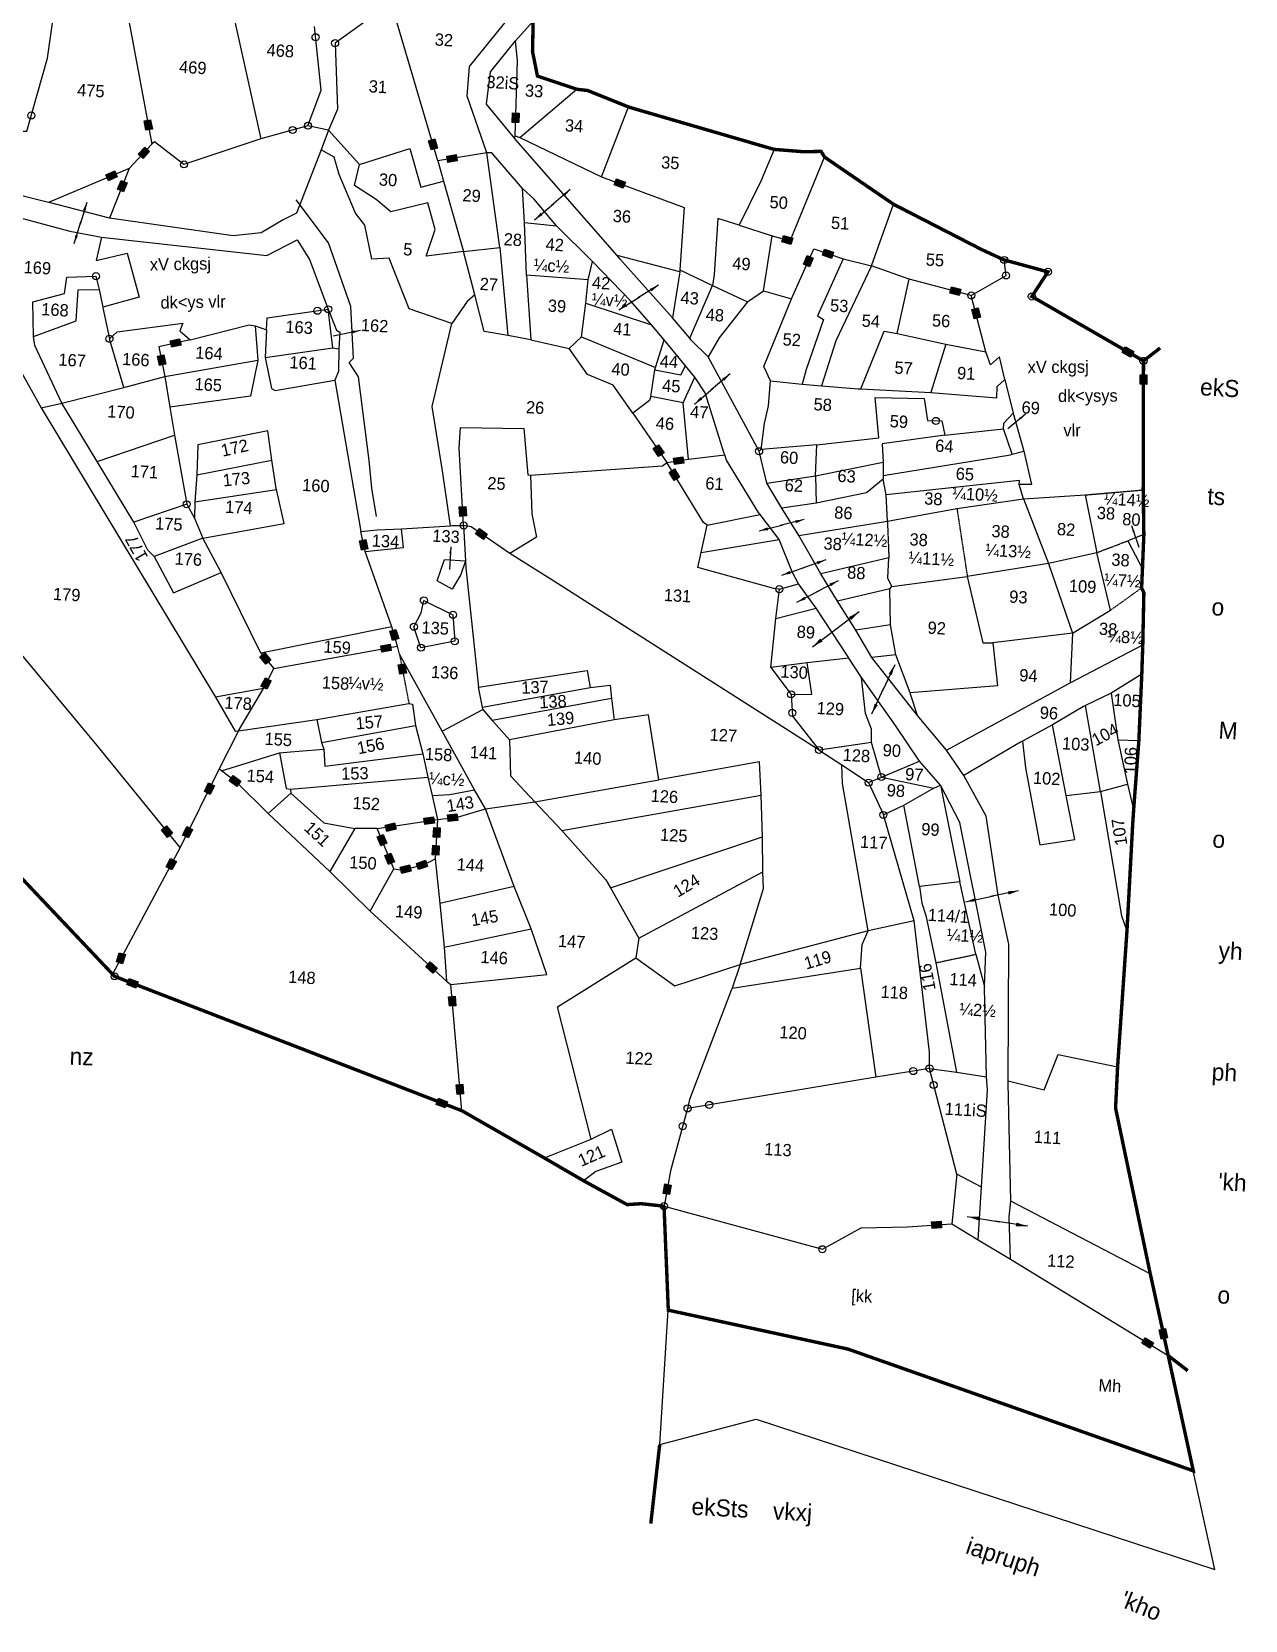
# Model space of a CAD drawing. Header units: metres. Extents: x 284570 to 287176, y 2012665 to 2015723.
# Drawn here: x 286122 to 287031, y 2012667 to 2013858 of the extents above; entities that cross this region are included whole.
import ezdxf
from ezdxf.enums import TextEntityAlignment as Align

# ---------------------------------------------------------------- set-up
doc = ezdxf.new("R2010")
doc.units = ezdxf.units.M
doc.header["$MEASUREMENT"] = 0
for name, pattern in [('DASHDOT', [1, 0.5, -0.25, 0, -0.25]), ('DASHED', [0.75, 0.5, -0.25]), ('DIVIDE', [1.25, 0.5, -0.25, 0, -0.25, 0, -0.25])]:
    doc.linetypes.add(name, pattern=pattern)
for name, color, linetype in [('OFF', 1, 'Continuous'), ('POLY_PARCEL', 6, 'Continuous'), ('POLY_ROAD', 30, 'Continuous'), ('POLY_SUBPARCEL', 6, 'DASHED'), ('POLY_WATER', 4, 'Continuous'), ('SYM_ARROW', 1, 'Continuous'), ('SYM_STONE', 1, 'Continuous'), ('TEXT_MAPIN', 7, 'Continuous'), ('TEXT_MAPOUT', 7, 'Continuous'), ('TEXT_PARCEL', 7, 'Continuous'), ('V_BOUND_LINE', 7, 'Continuous'), ('V_BOUND_STREAM_LINE', 7, 'DASHDOT'), ('V_DIVIDE_LINE', 7, 'DIVIDE')]:
    doc.layers.add(name, color=color, linetype=linetype)
doc.styles.get("Standard").update_dxf_attribs({"font": 'arial.ttf'})
doc.styles.add('TEXT_MAP', font='')
doc.styles.get('TEXT_MAP').set_extended_font_data('Kruti Dev 050')
doc.dimstyles.get("Standard").update_dxf_attribs({"dimtxt": 0.18, "dimasz": 0.18, "dimexe": 0.18, "dimexo": 0.0625, "dimgap": 0.09, "dimtad": 0, "dimtih": 1, "dimtoh": 1, "dimdec": 4, "dimzin": 0, "dimdsep": 46, "dimtxsty": 'Standard', "dimcen": 0.09, "dimadec": 0, "dimazin": 0, "dimtfac": 1, "dimtdec": 4, "dimtofl": 0, "dimtmove": 0, "dimatfit": 3, "dimfxl": 0, "dimtolj": 1, "dimtzin": 0, "dimarcsym": 0})

# ---------------------------------------------------------------- blocks, each defined once
blk = doc.blocks.new('STONE')
blk.add_circle((0, 0), 0.851)
blk = doc.blocks.new('STONESQUAREFILLED')
blk.add_hatch(color=256).paths.add_polyline_path([(0.7, -0.48), (0.7, 0.48), (-0.7, 0.48), (-0.7, -0.48)])
blk.add_lwpolyline([(-0.7, 0.48), (0.7, 0.48), (0.7, -0.48), (-0.7, -0.48)], close=True)
blk = doc.blocks.new('TEXTDOUBLEARROW')
for points in [[(-6.63, 0.01), (0.2, 0.01)], [(6.25, 0.01), (-0.58, 0.01)]]:
    blk.add_leader(points, dimstyle='Standard', override={"dimtxt": 2.5, "dimasz": 2.5, "dimexe": 1.25, "dimexo": 0.625, "dimgap": 0.625, "dimtad": 1, "dimtih": 0, "dimtoh": 0, "dimzin": 8, "dimcen": 2.5, "dimtofl": 1})
blk = doc.blocks.new('TEXTARROW')
blk.add_leader([(0.04, -0.01), (8.68, -0.01)], dimstyle='Standard', override={"dimtxt": 2.5, "dimasz": 2.5, "dimexe": 1.25, "dimexo": 0.625, "dimgap": 0.625, "dimtad": 1, "dimtih": 0, "dimtoh": 0, "dimzin": 8, "dimcen": 2.5, "dimtofl": 1})
blk = doc.blocks.new('6521')
at = {"layer": 'OFF'}
for points in [[(286371.6, 2013797.9), (286355.9, 2013800.3)], [(286351, 2013733.2), (286341.1, 2013727.6)], [(286201.2, 2013676.9), (286204.3, 2013666.8)], [(286679.6, 2012812.6), (286680.4, 2012915.2)], [(287106.9, 2012741.3), (287086.3, 2012815.5)]]:
    blk.add_lwpolyline(points, dxfattribs=at)
at = {"layer": 'POLY_PARCEL'}
for points in [[(286288.2, 2013903.7), (286320.6, 2013788.2)], [(286099.2, 2013744.5), (286107.9, 2013782.2), (286142.5, 2013784.1), (286155.1, 2013840.6), (286159.2, 2013889.1)], [(286456.1, 2013779.1), (286413.8, 2013897.2)], [(286215.3, 2013872.4), (286238, 2013779.7)], [(286513.7, 2013801.4), (286512.4, 2013858.9), (286510.1, 2013873.6)], [(286517.5, 2013800.3), (286558.7, 2013839.5)], [(286581.3, 2013774.1), (286598.6, 2013828.3)], [(286355.9, 2013800.3), (286320.6, 2013788.2)], [(286371.6, 2013797.9), (286366.9, 2013782.6)], [(286396.6, 2013773), (286371.6, 2013797.9)], [(286513.7, 2013801.4), (286517.5, 2013800.3)], [(286513.7, 2013799.3), (286513.7, 2013801.4)], [(286517.5, 2013800.3), (286581.3, 2013774.1)], [(286711.2, 2013802.2), (286702.5, 2013777.5), (286688, 2013743.2)], [(286713.5, 2013736.4), (286727.4, 2013733.3), (286749.9, 2013798.5)], [(286238, 2013779.7), (286221.9, 2013760.2)], [(286320.6, 2013788.2), (286263.3, 2013765.6), (286239.9, 2013781.6), (286238, 2013779.7)], [(286366.9, 2013782.6), (286351, 2013733.2)], [(286473.6, 2013656.1), (286440.7, 2013665.5), (286423.3, 2013703.1), (286410.2, 2013701.6), (286403.4, 2013727), (286395.8, 2013735.8), (286381.7, 2013764.5), (286377.2, 2013777.6), (286366.9, 2013782.6)], [(286396.6, 2013773), (286434.4, 2013787.4), (286444.3, 2013758.5), (286461.2, 2013763.9)], [(286492.9, 2013787.2), (286456.1, 2013779.1)], [(286456.1, 2013779.1), (286461.2, 2013763.9)], [(286507, 2013715.8), (286492.9, 2013787.2)], [(286479.4, 2013711.3), (286451.3, 2013706.2), (286456.9, 2013726.8), (286450.2, 2013746.9), (286422.6, 2013738.3), (286410.9, 2013747.1), (286393.7, 2013756.8), (286396.6, 2013773)], [(286581.3, 2013774.1), (286645.3, 2013754.3), (286644.8, 2013706.5)], [(286221.9, 2013760.2), (286162, 2013730.9)], [(286221.9, 2013760.2), (286209, 2013721.5)], [(286461.2, 2013763.9), (286479.4, 2013711.3)], [(286524.5, 2013735.9), (286521.6, 2013761.8)], [(286790.2, 2013717.9), (286804.3, 2013765.6)], [(286688, 2013743.2), (286671.3, 2013747.3), (286671, 2013704.5), (286670.3, 2013696.1)], [(286688, 2013743.2), (286713.5, 2013736.4)], [(286524.5, 2013735.9), (286549.2, 2013734.7)], [(286528.5, 2013696), (286524.5, 2013735.9)], [(286709.1, 2013694.3), (286713.5, 2013736.4)], [(286730.8, 2013689.3), (286731.5, 2013691.1), (286745.6, 2013728.3), (286768.3, 2013722)], [(286768.3, 2013722), (286751.3, 2013677.6), (286756, 2013675.1), (286745, 2013636.3), (286742.6, 2013624.8)], [(286768.3, 2013722), (286790.2, 2013717.9)], [(286867.3, 2013699.6), (286892.9, 2013716.3), (286890.8, 2013728)], [(286203.8, 2013706.7), (286200.6, 2013688.7), (286223.8, 2013695.7), (286235, 2013662.7), (286207.6, 2013653.7)], [(286479.4, 2013711.3), (286507, 2013715.8)], [(286489.9, 2013678.9), (286479.4, 2013711.3)], [(286507, 2013715.8), (286516.7, 2013649.4)], [(286575.4, 2013695.2), (286578, 2013709.2)], [(286644.7, 2013705.1), (286596.4, 2013714.8)], [(286644.8, 2013706.5), (286644.7, 2013705.1)], [(286644.8, 2013706.5), (286670.3, 2013696.1)], [(286790.2, 2013717.9), (286766.2, 2013659.3), (286757.4, 2013624.5)], [(286819.5, 2013709.4), (286790.2, 2013717.9)], [(286812.5, 2013667.5), (286819.5, 2013709.4)], [(286867.3, 2013699.6), (286819.5, 2013709.4)], [(286575.4, 2013695.2), (286528.5, 2013696)], [(286528.5, 2013696), (286534.4, 2013647)], [(286574.6, 2013677.2), (286575.4, 2013695.2)], [(286644.7, 2013705.1), (286641.1, 2013669.9)], [(286655.1, 2013655), (286670.3, 2013696.1)], [(286670.3, 2013696.1), (286697.6, 2013685.1)], [(286697.6, 2013685.1), (286709.1, 2013694.3)], [(286709.1, 2013694.3), (286730.8, 2013689.3)], [(286880.9, 2013657.4), (286867.3, 2013699.6)], [(286697.6, 2013685.1), (286677.5, 2013656.6), (286670, 2013641.7)], [(286718.3, 2013626), (286712.6, 2013636.7), (286730.8, 2013689.3)], [(286156.4, 2013628.4), (286154.4, 2013654.6), (286178.1, 2013662.3), (286179.1, 2013674.9), (286201.2, 2013676.9)], [(286489.9, 2013678.9), (286484.3, 2013673.5), (286473.6, 2013656.1)], [(286516.7, 2013649.4), (286498.7, 2013651.3), (286489.9, 2013678.9)], [(286572.7, 2013651.5), (286574.6, 2013677.2)], [(286574.6, 2013677.2), (286625.5, 2013663.5)], [(286156.4, 2013628.4), (286188.1, 2013642.1), (286188.3, 2013665.8), (286204.3, 2013666.8)], [(286204.3, 2013666.8), (286207.6, 2013653.7)], [(286333, 2013643.3), (286333, 2013652.4), (286379.1, 2013661.6)], [(286384.3, 2013632.5), (286379.1, 2013661.6)], [(286787.3, 2013623.9), (286802.5, 2013668.8), (286812.5, 2013667.5)], [(286812.5, 2013667.5), (286850, 2013661.5)], [(286850, 2013661.5), (286840.6, 2013624.1)], [(286850, 2013661.5), (286880.9, 2013657.4)], [(286207.6, 2013653.7), (286207.8, 2013653)], [(286207.8, 2013653), (286214.1, 2013629.8)], [(286275.5, 2013632.6), (286319.6, 2013646.3), (286324.4, 2013645.8)], [(286324.4, 2013645.8), (286327.7, 2013619.9)], [(286324.4, 2013645.8), (286333, 2013643.3)], [(286472.9, 2013543.6), (286462.3, 2013592.2), (286473.6, 2013656.1)], [(286534.4, 2013647), (286516.7, 2013649.4)], [(286534.4, 2013647), (286563.9, 2013642.1)], [(286563.9, 2013642.1), (286572.7, 2013651.5)], [(286572.7, 2013651.5), (286630.4, 2013631.3)], [(286630.4, 2013631.3), (286635.9, 2013652.7)], [(286896.4, 2013637.1), (286891.3, 2013654), (286885, 2013647.7), (286880.9, 2013657.4)], [(286214.1, 2013629.8), (286219.6, 2013635.4), (286269.2, 2013644.9), (286267.2, 2013638.9), (286275.5, 2013632.6)], [(286333, 2013643.3), (286333.2, 2013622.2)], [(286615.1, 2013595.7), (286599, 2013616.1), (286578.9, 2013623.1), (286563.9, 2013642.1)], [(286629.9, 2013629.4), (286650, 2013626.8), (286653.1, 2013633.9)], [(286840.6, 2013624.1), (286891.1, 2013622.9), (286890.8, 2013631.5), (286896.4, 2013637.1)], [(286896.4, 2013637.1), (286904.1, 2013611.8)], [(286180.6, 2013578.9), (286157.7, 2013621.6), (286156.4, 2013628.4)], [(286227.2, 2013593.5), (286214.1, 2013629.8)], [(286275.5, 2013632.6), (286252.1, 2013625.8), (286257.9, 2013603.6)], [(286333.2, 2013622.2), (286384.3, 2013632.5)], [(286333.2, 2013622.2), (286339.3, 2013599), (286342.3, 2013597.5), (286387.2, 2013607.9)], [(286384.3, 2013632.5), (286388.8, 2013631.9)], [(286628, 2013609.1), (286629.9, 2013629.4)], [(286629.9, 2013629.4), (286630.4, 2013631.3)], [(286652.9, 2013605.6), (286660.7, 2013625.7)], [(286714.2, 2013573.6), (286715.5, 2013593.4), (286717.9, 2013606.9), (286718.3, 2013626)], [(286718.3, 2013626), (286742.6, 2013624.8)], [(286742.6, 2013624.8), (286757.4, 2013624.5)], [(286757.4, 2013624.5), (286785.4, 2013623.8), (286787.3, 2013623.9)], [(286787.3, 2013623.9), (286840.6, 2013624.1)], [(286257.9, 2013603.6), (286327.7, 2013619.9)], [(286327.7, 2013619.9), (286323.7, 2013592.2), (286263, 2013580.4)], [(286756.2, 2013579.5), (286803.1, 2013587.4), (286798.7, 2013618), (286835.8, 2013619.2), (286839.3, 2013602.6), (286850.3, 2013602.9), (286853.1, 2013592.2)], [(286897.5, 2013599.5), (286897.5, 2013603.8), (286904.1, 2013611.8)], [(286904.1, 2013611.8), (286913.8, 2013583.5)], [(286289.5, 2013246.1), (286222.2, 2013320.1), (286046.3, 2013508.7), (286002.6, 2013556.8), (285970.9, 2013594.2), (285969.2, 2013609.4)], [(286144.5, 2013607.1), (286165.2, 2013574.3)], [(286227.2, 2013593.5), (286257.9, 2013603.6)], [(286257.9, 2013603.6), (286263, 2013580.4)], [(286628, 2013609.1), (286627.2, 2013605.9), (286615.1, 2013595.7)], [(286652.9, 2013605.6), (286628, 2013609.1)], [(286659.3, 2013563.1), (286652.9, 2013605.6)], [(286853.1, 2013592.2), (286897.5, 2013599.5)], [(286905.3, 2013580.6), (286897.5, 2013599.5)], [(286180.6, 2013578.9), (286227.2, 2013593.5)], [(286615.1, 2013595.7), (286643, 2013559.6)], [(286853.1, 2013592.2), (286805.9, 2013583), (286807.5, 2013569)], [(286165.2, 2013574.3), (286180.6, 2013578.9)], [(286165.2, 2013574.3), (286310.1, 2013361.9)], [(286210.1, 2013536.1), (286180.6, 2013578.9)], [(286263, 2013580.4), (286267.7, 2013559.3)], [(286491.3, 2013503), (286484.5, 2013561.7), (286484.7, 2013577.5), (286532.8, 2013579.3), (286537.9, 2013544.3), (286539.9, 2013544.1)], [(286714.2, 2013573.6), (286712.7, 2013572.1)], [(286756.2, 2013579.5), (286714.2, 2013573.6)], [(286756.5, 2013555.8), (286756.2, 2013579.5)], [(286808, 2013558.9), (286904, 2013580.1), (286905.3, 2013580.6)], [(286905.3, 2013580.6), (286913.8, 2013583.5)], [(286913.8, 2013583.5), (286921.2, 2013558.5), (286911.8, 2013557.9)], [(286342.6, 2013544.6), (286338.5, 2013566.7), (286285.9, 2013553.1), (286286.4, 2013530.2)], [(286643, 2013559.6), (286659.3, 2013563.1)], [(286659.3, 2013563.1), (286686.8, 2013567.8)], [(286756.5, 2013555.8), (286807.5, 2013569)], [(286807.5, 2013569), (286808, 2013558.9)], [(286210.1, 2013536.1), (286267.7, 2013559.3)], [(286267.7, 2013559.3), (286279.9, 2013507.3)], [(286539.9, 2013544.1), (286640, 2013556.9), (286643, 2013559.6)], [(286676.5, 2013513.6), (286673.5, 2013515.6), (286643, 2013559.6)], [(286720, 2013548.1), (286756.5, 2013555.8)], [(286756.5, 2013555.8), (286758.2, 2013535.1)], [(286808.1, 2013556.2), (286796, 2013545), (286758.2, 2013535.1)], [(286808, 2013558.9), (286808.1, 2013556.2)], [(286811.2, 2013544.4), (286808.1, 2013556.2)], [(286911.8, 2013557.9), (286911.8, 2013560.9), (286811.2, 2013544.4)], [(286915.8, 2013547.3), (286911.8, 2013557.9)], [(286915.8, 2013547.3), (286962.3, 2013552.8)], [(286962.3, 2013552.8), (286973.7, 2013509.4)], [(286286.4, 2013530.2), (286342.6, 2013544.6)], [(286347.5, 2013522.5), (286347.3, 2013523.2), (286342.6, 2013544.6)], [(286481.2, 2013502.3), (286472.9, 2013543.6)], [(286539.9, 2013544.1), (286542.6, 2013514.9), (286547.2, 2013497.3), (286527.5, 2013483.6)], [(286813.2, 2013524.4), (286811.2, 2013544.4)], [(286865.5, 2013536.9), (286915.8, 2013547.3)], [(286915.8, 2013547.3), (286937.5, 2013499.1)], [(286240.4, 2013491.5), (286210.9, 2013534.9), (286210.1, 2013536.1)], [(286286.4, 2013530.2), (286285.9, 2013509.4)], [(286758.2, 2013535.1), (286732.5, 2013529.8)], [(286813.2, 2013524.4), (286865.5, 2013536.9)], [(287008.7, 2013525.1), (286996.7, 2013519.7)], [(286285.9, 2013509.4), (286347.5, 2013522.5)], [(286293.5, 2013482.3), (286354.9, 2013496.8), (286347.5, 2013522.5)], [(286673.1, 2013492.7), (286676.5, 2013513.6)], [(286676.5, 2013513.6), (286716.2, 2013524.1)], [(286746.4, 2013509.6), (286813.2, 2013524.4)], [(286996.7, 2013519.7), (287009.1, 2013499.1)], [(286279.9, 2013507.3), (286240.4, 2013491.5)], [(286279.9, 2013507.3), (286286.4, 2013497)], [(286285.9, 2013509.4), (286286.4, 2013497)], [(286444.2, 2013497.9), (286481.2, 2013502.3)], [(286481.2, 2013502.3), (286482.7, 2013502.5), (286491.3, 2013503)], [(286527.5, 2013483.6), (286497.1, 2013502.3), (286491.3, 2013503)], [(286491.3, 2013503), (286494.1, 2013476.3)], [(286673.1, 2013492.7), (286731.8, 2013505.9)], [(286973.7, 2013509.4), (286937.5, 2013499.1)], [(286986.5, 2013466.2), (286973.7, 2013509.4)], [(286257.5, 2013466.2), (286252.2, 2013470.8), (286241.1, 2013490.4), (286240.4, 2013491.5)], [(286286.4, 2013497), (286293.5, 2013482.3)], [(286417.5, 2013479.1), (286413.5, 2013494.1)], [(286417.5, 2013479.1), (286446.5, 2013483.6), (286444.2, 2013497.9)], [(286425.7, 2013496), (286444.2, 2013497.9)], [(286734, 2013468.1), (286729.7, 2013468.4), (286671, 2013481.2), (286673.1, 2013492.7)], [(286815.9, 2013496.6), (286764.9, 2013481.6)], [(286819.3, 2013475), (286815.9, 2013481.1), (286815.9, 2013496.6)], [(286937.5, 2013499.1), (286876.3, 2013485.8)], [(286937.5, 2013499.1), (286958.8, 2013447.1)], [(286293.5, 2013482.3), (286257.5, 2013466.2)], [(286308.9, 2013456.9), (286293.5, 2013482.3)], [(286441, 2013422.8), (286417.5, 2013479.1)], [(286771, 2013347.5), (286559.4, 2013466.2), (286527.5, 2013483.6)], [(286819.3, 2013475), (286876.3, 2013485.8)], [(286876.3, 2013485.8), (286890.9, 2013435.9), (286898.6, 2013436.5)], [(286257.5, 2013466.2), (286273.6, 2013439.5), (286308.9, 2013456.9)], [(286494.1, 2013476.3), (286491.3, 2013465.7), (286485.2, 2013454.2), (286473.6, 2013459.9), (286478.2, 2013476.3)], [(286478.2, 2013476.3), (286494.1, 2013476.3)], [(286494.1, 2013476.3), (286494.9, 2013470.8), (286509.4, 2013380.8)], [(286732.6, 2013445.6), (286734, 2013468.1)], [(286734, 2013468.1), (286748.3, 2013473)], [(286817.9, 2013473), (286778.8, 2013461.4)], [(286817.9, 2013473), (286819.3, 2013475)], [(286820, 2013445.7), (286817.9, 2013473)], [(286958.8, 2013447.1), (286986.5, 2013466.2)], [(286342.6, 2013397.4), (286308.9, 2013456.9)], [(286732.6, 2013445.6), (286762.8, 2013455.2)], [(286457.8, 2013423.9), (286462.8, 2013434.7), (286464.3, 2013444.3), (286487, 2013434.7), (286489.5, 2013414.6), (286464.1, 2013408.3), (286457.8, 2013423.9)], [(286730.8, 2013408.2), (286732.6, 2013445.6)], [(286820, 2013445.7), (286793.9, 2013440.2)], [(286825.4, 2013423.1), (286820, 2013445.7)], [(286958.8, 2013447.1), (286898.6, 2013436.5)], [(286958.8, 2013447.1), (286959.1, 2013409.2)], [(286959.1, 2013409.2), (287012.6, 2013441.4)], [(286898.6, 2013436.5), (286904, 2013403.8), (286837.8, 2013394.8)], [(286441, 2013422.8), (286342.6, 2013397.4)], [(286446.3, 2013408.5), (286441, 2013422.8)], [(286789.8, 2013418.7), (286758.2, 2013413.3)], [(286825.4, 2013423.1), (286807.2, 2013420)], [(286837.8, 2013394.8), (286825.4, 2013423.1)], [(287013.1, 2013418.9), (286990.6, 2013403.3)], [(286353.2, 2013386.1), (286446.3, 2013408.5)], [(286448, 2013402.4), (286446.3, 2013408.5)], [(286758.2, 2013413.3), (286730.8, 2013408.2)], [(286730.8, 2013408.2), (286747.4, 2013388.6)], [(286747.4, 2013388.6), (286763.2, 2013389.6), (286758.2, 2013413.3)], [(286804.8, 2013377.3), (286800.3, 2013404.4)], [(286867.8, 2013352.9), (286959.1, 2013409.2)], [(286342.6, 2013397.4), (286353.2, 2013386.1)], [(286483.7, 2013345.7), (286448, 2013402.4)], [(286509.4, 2013380.8), (286591.5, 2013398.1), (286594.3, 2013385.3)], [(286844.4, 2013378), (286838.5, 2013393), (286837.8, 2013394.8)], [(286971.7, 2013392.7), (286970.2, 2013391.9), (286947.4, 2013376.6)], [(286990.6, 2013403.3), (286971.7, 2013392.7)], [(286986.8, 2013328.1), (286971.7, 2013392.7)], [(286990.6, 2013403.3), (286997.7, 2013368.1)], [(286346.2, 2013370.6), (286353.2, 2013386.1)], [(286513.3, 2013365.8), (286509.4, 2013380.8)], [(286513.3, 2013365.8), (286594.3, 2013385.3)], [(286594.3, 2013385.3), (286609.4, 2013387.8), (286611.1, 2013377.8)], [(286747.4, 2013388.6), (286749.4, 2013372), (286771, 2013347.5)], [(286346.2, 2013370.6), (286310.1, 2013361.9)], [(286329, 2013337.3), (286346.2, 2013370.6)], [(286611.1, 2013377.8), (286521.4, 2013356)], [(286611.1, 2013377.8), (286614, 2013361.6)], [(286810.6, 2013355.5), (286810.1, 2013365.7), (286804.8, 2013377.3)], [(286947.4, 2013376.6), (286925.2, 2013363)], [(286960.8, 2013323.6), (286947.4, 2013376.6)], [(286997.7, 2013368.1), (287013.7, 2013368.3)], [(286997.7, 2013368.1), (286998, 2013367), (287006.9, 2013334.6)], [(286310.1, 2013361.9), (286326.5, 2013336.8), (286329, 2013337.3)], [(286387.9, 2013349.2), (286457.3, 2013365.4)], [(286457.3, 2013365.4), (286460.1, 2013364.9), (286463.3, 2013348.8)], [(286483.7, 2013345.7), (286513.7, 2013363.9)], [(286513.7, 2013363.9), (286513.3, 2013365.8)], [(286513.7, 2013363.9), (286521.4, 2013356)], [(286521.4, 2013356), (286522.5, 2013354.9), (286535.2, 2013342)], [(286614, 2013361.6), (286535.2, 2013342)], [(286650.6, 2013317.9), (286640, 2013366.9), (286614, 2013361.6)], [(286810.6, 2013355.5), (286771, 2013347.5)], [(286819.6, 2013329.6), (286810.6, 2013355.5)], [(286925.2, 2013363), (286923.8, 2013362.1), (286882.1, 2013334.4)], [(286925.2, 2013363), (286928.7, 2013342.9), (286942.9, 2013284.9), (286969.2, 2013290.4), (286961.2, 2013321.9), (286960.8, 2013323.6)], [(286329, 2013337.3), (286387.9, 2013349.2)], [(286387.9, 2013349.2), (286392.5, 2013331.9)], [(286392.5, 2013331.9), (286463.3, 2013348.8)], [(286463.3, 2013348.8), (286470.1, 2013327.7)], [(286510.9, 2013302.4), (286483.7, 2013345.7)], [(286771, 2013347.5), (286788.9, 2013337.2)], [(286329, 2013337.3), (286315.9, 2013307.5)], [(286392.5, 2013331.9), (286394.7, 2013327.1)], [(286535.2, 2013342), (286537.7, 2013314.6), (286557.1, 2013296)], [(286729, 2013310.6), (286726.2, 2013336), (286650.6, 2013317.9)], [(286816.1, 2013212.1), (286790.2, 2013323.1), (286788.9, 2013337.2)], [(286788.9, 2013337.2), (286810.1, 2013324.8)], [(286819.6, 2013329.6), (286847.9, 2013343.2)], [(286986.8, 2013328.1), (287006.9, 2013334.6)], [(287006.9, 2013334.6), (287012.7, 2013315.6)], [(286317.8, 2013306.2), (286361, 2013322.3)], [(286361, 2013322.3), (286369.3, 2013323.6), (286394.7, 2013327.1)], [(286361, 2013322.3), (286367.6, 2013295.6), (286370.9, 2013295.1)], [(286394.7, 2013327.1), (286396, 2013314.2), (286470.1, 2013327.7)], [(286470.1, 2013327.7), (286474.8, 2013310.1)], [(286810.1, 2013324.8), (286819.6, 2013329.6)], [(286810.1, 2013324.8), (286822.7, 2013300.9)], [(286819.6, 2013329.6), (286860, 2013323.4)], [(286837.8, 2013309.2), (286858.4, 2013322.5), (286860, 2013323.4)], [(286860, 2013323.4), (286864.8, 2013325.9)], [(286864.8, 2013325.9), (286883.8, 2013253.3)], [(286960.8, 2013323.6), (286986.8, 2013328.1)], [(286986.8, 2013328.1), (287007.9, 2013234.4), (287012.8, 2013223.3)], [(286315.9, 2013307.5), (286289.5, 2013246.1)], [(286317.8, 2013306.2), (286315.9, 2013307.5)], [(286370.9, 2013295.1), (286474.8, 2013310.1)], [(286474.8, 2013310.1), (286478.9, 2013296.5)], [(286557.1, 2013296), (286650.6, 2013317.9)], [(286579, 2013275.3), (286729, 2013310.6)], [(286731.7, 2013279.2), (286729, 2013310.6)], [(286822.7, 2013300.9), (286837.8, 2013309.2)], [(286853.1, 2013248), (286837.8, 2013309.2)], [(286355, 2013275.7), (286330, 2013297.9), (286317.8, 2013306.2)], [(286370.9, 2013295.1), (286371.4, 2013292.1)], [(286478.9, 2013296.5), (286492.3, 2013297.8), (286510.9, 2013302.4)], [(286478.9, 2013296.5), (286484, 2013278.5)], [(286520, 2013288.6), (286510.9, 2013302.4)], [(286520, 2013288.6), (286557.1, 2013296)], [(286557.1, 2013296), (286579, 2013275.3)], [(286850.6, 2013221.7), (286822.7, 2013300.9)], [(286355, 2013275.7), (286371.4, 2013292.1)], [(286371.4, 2013292.1), (286397.8, 2013271), (286421.5, 2013268.1)], [(286484, 2013278.5), (286499.1, 2013281), (286520, 2013288.6)], [(286545.2, 2013230.8), (286520, 2013288.6)], [(286404.4, 2013234.2), (286355, 2013275.7)], [(286438.6, 2013268.9), (286484, 2013278.5)], [(286484, 2013278.5), (286484, 2013248.3)], [(286579, 2013275.3), (286614.5, 2013239.7), (286618.5, 2013233.7)], [(286618.5, 2013233.7), (286731.7, 2013279.2)], [(286733.5, 2013252.5), (286731.7, 2013279.2)], [(286421.5, 2013268.1), (286404.4, 2013234.2)], [(286438.6, 2013268.9), (286421.5, 2013268.1)], [(286453, 2013239.1), (286438.6, 2013268.9)], [(286453, 2013239.1), (286459.5, 2013238.4), (286476.6, 2013244), (286484, 2013248.3)], [(286484, 2013248.3), (286489.4, 2013214.7)], [(286642, 2013196.7), (286733.5, 2013252.5)], [(286720.3, 2013181), (286734.7, 2013239.9), (286733.5, 2013252.5)], [(286883.8, 2013253.3), (286853.1, 2013248)], [(286853.1, 2013248), (286855.7, 2013235.4), (286859.2, 2013226.3), (286869, 2013190.8)], [(286899, 2013198.9), (286883.8, 2013253.3)], [(286289.5, 2013246.1), (286243.5, 2013147)], [(286436.7, 2013205.9), (286453, 2013239.1)], [(286404.4, 2013234.2), (286436.7, 2013205.9)], [(286545.2, 2013230.8), (286489.4, 2013214.7)], [(286559.8, 2013199.3), (286545.2, 2013230.8)], [(286618.5, 2013233.7), (286642, 2013196.7)], [(286489.4, 2013214.7), (286494.4, 2013181.7)], [(286816.1, 2013212.1), (286720.3, 2013181)], [(286811.8, 2013183.4), (286812, 2013201.5), (286816.1, 2013212.1)], [(286850.6, 2013221.7), (286816.1, 2013212.1)], [(286868.6, 2013110.1), (286868, 2013122.6), (286850.6, 2013221.7)], [(286497.7, 2013155.8), (286436.7, 2013205.9)], [(286494.4, 2013181.7), (286559.8, 2013199.3)], [(286501.1, 2013153.4), (286573.7, 2013165.1), (286559.8, 2013199.3)], [(286899, 2013198.9), (286906.9, 2013174.9)], [(286642, 2013196.7), (286640.7, 2013181.7)], [(286869, 2013190.8), (286889.2, 2013108.4)], [(286494.4, 2013181.7), (286497.7, 2013155.8)], [(286614.5, 2013041.9), (286583.3, 2013141.1), (286640.7, 2013181.7)], [(286640.7, 2013181.7), (286671.4, 2013162.1), (286720.3, 2013181)], [(286715.1, 2013162.7), (286811.8, 2013183.4)], [(286720.3, 2013181), (286715.1, 2013162.7)], [(286811.8, 2013183.4), (286828.2, 2013101.1)], [(286715.1, 2013162.7), (286714.7, 2013161.6), (286687.6, 2013076.4), (286686.4, 2013069.4)], [(286497.7, 2013155.8), (286501.1, 2013153.4)], [(286515, 2013058), (286501.1, 2013153.4)], [(286928.8, 2013104), (286956.7, 2013098.8), (286965.7, 2013126.2), (287011.5, 2013119.4)], [(286868.6, 2013110.1), (286828.2, 2013101.1)], [(286893.8, 2013031), (286868.6, 2013110.1)], [(286868.6, 2013110.1), (286889.2, 2013108.4)], [(286889.2, 2013108.4), (286912.4, 2013106.2)], [(286828.2, 2013101.1), (286686.4, 2013069.4)], [(286686.4, 2013069.4), (286676, 2013021.2), (286672.7, 2012994.1)], [(286579.7, 2013025.6), (286614.5, 2013041.9)], [(286614.5, 2013041.9), (286629.4, 2013050.4), (286638.7, 2013025.8), (286619.5, 2013017.5), (286610.4, 2013010)], [(286893.8, 2013031), (286892.1, 2012993)], [(286913.1, 2013022.2), (286893.8, 2013031)], [(287045.2, 2012963.4), (286936.1, 2013012.6)]]:
    blk.add_lwpolyline(points, dxfattribs=at)
at = {"layer": 'POLY_ROAD'}
for points in [[(286492.9, 2013787.2), (286475.7, 2013829.5), (286476.1, 2013852.3), (286506.3, 2013894.1), (286509.7, 2013911.3)], [(286413.8, 2013897.2), (286373, 2013864.2), (286377.6, 2013814.1), (286371.6, 2013797.9)], [(286510.1, 2013873.6), (286522.6, 2013889.3)], [(286355.9, 2013800.3), (286364.4, 2013827.8), (286356.6, 2013875.9)], [(286513.7, 2013799.3), (286490.6, 2013824.4), (286492.3, 2013849), (286510.1, 2013873.6)], [(286596.4, 2013714.8), (286514.4, 2013798.5), (286513.7, 2013799.3)], [(286521.6, 2013761.8), (286496.9, 2013787.6), (286492.9, 2013787.2)], [(286549.2, 2013734.7), (286530.7, 2013754.4), (286522.1, 2013761.2), (286521.6, 2013761.8)], [(286162, 2013730.9), (286105.2, 2013741.5), (286099.2, 2013744.5)], [(286416.7, 2013548.3), (286405.1, 2013611.5), (286397.3, 2013622.1), (286400.5, 2013625.4), (286396.1, 2013664.7), (286376.4, 2013712.2), (286350.2, 2013743.4)], [(286209, 2013721.5), (286163.6, 2013730.6), (286162, 2013730.9)], [(286578, 2013709.2), (286549.2, 2013734.7)], [(286341.1, 2013727.6), (286324.9, 2013716.8), (286303.8, 2013713.5), (286209, 2013721.5)], [(286142.2, 2013717.9), (286179.3, 2013710), (286203.8, 2013706.7)], [(286203.8, 2013706.7), (286330.2, 2013699.8), (286352.6, 2013713)], [(286352.6, 2013713), (286362.8, 2013698.6), (286379.1, 2013661.6)], [(286625.5, 2013663.5), (286608.7, 2013680.7), (286578, 2013709.2)], [(286641.1, 2013669.9), (286598.6, 2013712.5), (286596.4, 2013714.8)], [(286379.1, 2013661.6), (286386.3, 2013646.2), (286389, 2013644.7), (286388.8, 2013631.9)], [(286635.9, 2013652.7), (286625.5, 2013663.5)], [(286655.1, 2013655), (286641.1, 2013669.9)], [(286653.1, 2013633.9), (286635.9, 2013652.7)], [(286670, 2013641.7), (286656, 2013653.9), (286655.1, 2013655)], [(286660.7, 2013625.7), (286653.1, 2013633.9)], [(286712.7, 2013572.1), (286670, 2013641.7)], [(286388.8, 2013631.9), (286389.7, 2013614.8), (286387.2, 2013607.9)], [(286686.8, 2013567.8), (286686.3, 2013569), (286669.1, 2013614.3), (286660.7, 2013625.7)], [(286387.2, 2013607.9), (286413.5, 2013494.1)], [(286716.2, 2013524.1), (286714.9, 2013525.6), (286688.3, 2013564), (286686.8, 2013567.8)], [(286720, 2013548.1), (286712.7, 2013572.1)], [(286424.8, 2013506.2), (286419.9, 2013527.5), (286416.7, 2013548.3)], [(286732.5, 2013529.8), (286720, 2013548.1)], [(286746.4, 2013509.6), (286732.5, 2013529.8)], [(286731.8, 2013505.9), (286716.2, 2013524.1)], [(286748.3, 2013473), (286743.1, 2013481.7), (286731.8, 2013505.9)], [(286764.9, 2013481.6), (286746.4, 2013509.6)], [(286413.5, 2013494.1), (286425.7, 2013496)], [(286778.8, 2013461.4), (286764.9, 2013481.6)], [(286762.8, 2013455.2), (286760.7, 2013458), (286748.3, 2013473)], [(286789.8, 2013418.7), (286789.1, 2013419.6), (286762.8, 2013455.2)], [(286793.9, 2013440.2), (286778.8, 2013461.4)], [(286807.2, 2013420), (286793.9, 2013440.2)], [(286800.3, 2013404.4), (286789.8, 2013418.7)], [(286844.4, 2013378), (286841.4, 2013381.3), (286807.9, 2013419), (286807.2, 2013420)], [(286847.9, 2013343.2), (286828.2, 2013369.5), (286801.1, 2013403.4), (286800.3, 2013404.4)], [(286867.8, 2013352.9), (286844.4, 2013378)], [(286882.1, 2013334.4), (286867.8, 2013352.9)], [(286864.8, 2013325.9), (286847.9, 2013343.2)], [(286928.8, 2013104), (286923.7, 2013208.1), (286913.5, 2013244.9), (286900.8, 2013304.4), (286882.1, 2013334.4)], [(286906.9, 2013174.9), (286906.4, 2013201), (286881.1, 2013298.3), (286864.8, 2013325.9)], [(286912.4, 2013106.2), (286906.9, 2013173.8), (286906.9, 2013174.9)], [(286913.1, 2013022.2), (286913.6, 2013096.4), (286912.4, 2013106.2)], [(286936.1, 2013012.6), (286928.9, 2013102.2), (286928.8, 2013104)], [(286913, 2012982), (286913.1, 2013022.2)], [(286938.3, 2012968.7), (286935.4, 2013000.8), (286936.1, 2013012.6)]]:
    blk.add_lwpolyline(points, dxfattribs=at)
at = {"layer": 'POLY_SUBPARCEL'}
for points in [[(286962.3, 2013552.8), (287006.3, 2013559.1)], [(286865.5, 2013536.9), (286876.3, 2013485.8)], [(286813.2, 2013524.4), (286815.9, 2013496.6)], [(286973.7, 2013509.4), (286996.7, 2013519.7)], [(286986.5, 2013466.2), (287009.3, 2013484.5)], [(286448, 2013402.4), (286457.3, 2013365.4)], [(286869, 2013190.8), (286899, 2013198.9)]]:
    blk.add_lwpolyline(points, dxfattribs=at)
at = {"layer": 'POLY_WATER'}
for points in [[(286672.7, 2012994.1), (286794.9, 2012968.1), (286823.4, 2012986), (286858.6, 2012988.8), (286892.1, 2012993)], [(286892.1, 2012993), (286913, 2012982)], [(286913, 2012982), (286938.3, 2012968.7)], [(286938.3, 2012968.7), (287062.3, 2012902)], [(286679.6, 2012812.6), (286751.8, 2012836.1), (287106.9, 2012741.3)]]:
    blk.add_lwpolyline(points, dxfattribs=at)
at = {"layer": 'V_BOUND_LINE', "const_width": 2.6}
for points in [[(286558.7, 2013839.5), (286528.2, 2013847.8), (286523.4, 2013866.3), (286522.6, 2013889.3)], [(286598.6, 2013828.3), (286566.9, 2013839), (286558.7, 2013839.5)], [(286711.2, 2013802.2), (286599.6, 2013828), (286598.6, 2013828.3)], [(286749.9, 2013798.5), (286747, 2013802.7), (286734, 2013801.7), (286711.2, 2013802.2)], [(286804.3, 2013765.6), (286749.9, 2013798.5)], [(286890.8, 2013728), (286873.5, 2013734.8), (286804.3, 2013765.6)], [(287001, 2013657.2), (286913.4, 2013701.4), (286924.6, 2013720.8), (286890.8, 2013728)], [(287006.3, 2013559.1), (287001, 2013657.2)], [(285881.5, 2013605.8), (285945.6, 2013526.4), (286049, 2013394.6), (286053.8, 2013392.1), (286068, 2013336.6), (286077.9, 2013322.7), (286082.8, 2013319.6), (286130.6, 2013253.6), (286243.5, 2013147)], [(287008.7, 2013525.1), (287006.3, 2013559.1)], [(287009.1, 2013499.1), (287008.7, 2013525.1)], [(287009.3, 2013484.5), (287009.1, 2013499.1)], [(287012.6, 2013441.4), (287011.2, 2013480.9), (287009.3, 2013484.5)], [(287013.1, 2013418.9), (287012.6, 2013441.4)], [(287013.7, 2013368.3), (287013.7, 2013369), (287013.1, 2013418.9)], [(287012.7, 2013315.6), (287013.7, 2013368.3)], [(287012.8, 2013223.3), (287012.8, 2013225), (287012.6, 2013305.3), (287012.7, 2013315.6)], [(287011.5, 2013119.4), (287011.5, 2013120.6), (287012.8, 2013223.3)], [(286243.5, 2013147), (286245.3, 2013145.3), (286515, 2013058)], [(287045.2, 2012963.4), (287044.9, 2012964.4), (287011.7, 2013088), (287011.5, 2013119.4)], [(286515, 2013058), (286579.7, 2013025.6)], [(286579.7, 2013025.6), (286610.4, 2013010)], [(286610.4, 2013010), (286644.6, 2012993.7), (286655.3, 2012995), (286672.7, 2012994.1)], [(287062.3, 2012902), (287045.2, 2012963.4)]]:
    blk.add_lwpolyline(points, dxfattribs=at)
at = {"layer": 'V_BOUND_STREAM_LINE', "const_width": 2.6}
blk.add_lwpolyline([(286672.7, 2012994.1), (286680.4, 2012915.2), (286818.6, 2012893.3), (287086.3, 2012815.5), (287062.3, 2012902)], dxfattribs=at)
at = {"layer": 'V_DIVIDE_LINE', "const_width": 2.6}
for points in [[(287001, 2013657.2), (287013.1, 2013667.7)], [(287062.3, 2012902), (287077.8, 2012891.4)], [(286676.2, 2012752.2), (286679.6, 2012812.6)]]:
    blk.add_lwpolyline(points, dxfattribs=at)
at = {"layer": 'SYM_ARROW'}
for name, p, xscale, yscale, zscale, rotation in [('TEXTDOUBLEARROW', (286545.5, 2013751), 2.758781603176121, 2.758781603176121, 2.758781603176121, 43.49926534989391), ('TEXTDOUBLEARROW', (286187.3, 2013717.1), 2.530008560374512, 2.530008560374512, 2.530008560374512, 76.10358217463745), ('TEXTDOUBLEARROW', (286615, 2013684.1), 2.758781603176121, 2.758781603176121, 2.758781603176121, 34.68218271019094), ('TEXTARROW', (286404.7, 2013646.9), 2.453081938528833, 2.453081938528833, 2.453081938528833, 194.8300148102761), ('TEXTDOUBLEARROW', (286674.8, 2013617.7), 2.758781603176121, 2.758781603176121, 2.758781603176121, 43.49926534989391), ('TEXTARROW', (286913.7, 2013611.7), 2.022131117542467, 2.022131117542467, 2.022131117542467, 222.8064589944483), ('TEXTARROW', (286999, 2013531.5), 2.00051817046992, 2.00051817046992, 2.00051817046992, 292.0188330987801), ('TEXTDOUBLEARROW', (286733.5, 2013516.9), 2.758781603176121, 2.758781603176121, 2.758781603176121, 17.33890354416384), ('TEXTDOUBLEARROW', (286752.1, 2013485.7), 2.758781603176121, 2.758781603176121, 2.758781603176121, 22.37653506465496), ('TEXTARROW', (286482.4, 2013486.2), 2.000518170469919, 2.000518170469919, 2.000518170469919, 270), ('TEXTDOUBLEARROW', (286763.6, 2013468.2), 2.758781603176121, 2.758781603176121, 2.758781603176121, 30.82606178285556), ('TEXTDOUBLEARROW', (286779.1, 2013440.4), 3.451137079240459, 3.451137079240459, 3.451137079240459, 40.1425638421853), ('TEXTDOUBLEARROW', (286817.5, 2013396.9), 3.202460880708528, 3.202460880708528, 3.202460880708528, 68.08996002496059), ('TEXTDOUBLEARROW', (286909.4, 2013243.8), 3.202460880708528, 3.202460880708528, 3.202460880708528, 14.97796140164297), ('TEXTDOUBLEARROW', (286927.5, 2012996.6), 3.627696785581223, 3.627696785581223, 3.627696785581223, 354.1360357860704)]:
    blk.add_blockref(name, p, dxfattribs=dict(at, xscale=xscale, yscale=yscale, zscale=zscale, rotation=rotation))
at = {"layer": 'SYM_STONE', "xscale": 3.163576693962201, "yscale": 3.163576693962201, "zscale": 3.163576693962201}
for p in [(286357.9, 2013867.9), (286373, 2013864.2), (286145.2, 2013796.3), (286344.4, 2013796.4), (286355.9, 2013800.3), (286263.3, 2013765.6), (286890.8, 2013728), (286892.9, 2013716.3), (286924.6, 2013720.8), (286867.3, 2013699.6), (286913.4, 2013701.4), (286201.2, 2013676.9), (286371, 2013660), (286379.1, 2013661.6), (287001, 2013657.2), (286214.1, 2013629.8), (286845.8, 2013602.7), (286712.7, 2013572.1), (286279.9, 2013507.3), (286491.3, 2013503), (286734, 2013468.1), (286464.3, 2013444.3), (286487, 2013434.7), (286457.8, 2013423.9), (286489.5, 2013414.6), (286464.1, 2013408.3), (286747.4, 2013388.6), (286749.1, 2013374.6), (286771, 2013347.5), (286819.6, 2013329.6), (286810.1, 2013324.8), (286822.7, 2013300.9), (286245.3, 2013145.3), (286856.3, 2013107.4), (286868.6, 2013110.1), (286872.5, 2013097.7), (286686.4, 2013069.4), (286702.7, 2013073), (286683.4, 2013055.7), (286672.7, 2012994.1), (286794.9, 2012968.1)]:
    blk.add_blockref('STONE', p, dxfattribs=at)
at = {"layer": 'SYM_STONE'}
for p, xscale, yscale, zscale, rotation in [((286513.4, 2013815.2), 5.190211988408474, 5.190211988408474, 5.190211988408474, 91.28963841356125), ((286234.5, 2013794), 5.190211988408474, 5.190211988408474, 5.190211988408474, 283.7809913108978), ((286451.8, 2013791.4), 5.190211988408473, 5.190211988408473, 5.190211988408473, 289.7089444139707), ((286466.7, 2013781.5), 5.190211988408474, 5.190211988408474, 5.190211988408474, 12.36797452940871), ((286232.3, 2013772.7), 5.190211988408474, 5.190211988408474, 5.190211988408474, 50.5414500066254), ((286595.4, 2013769.7), 5.190211988408473, 5.190211988408473, 5.190211988408473, 342.8068953418197), ((286208.8, 2013753.8), 5.190211988408475, 5.190211988408475, 5.190211988408475, 26.09423982019725), ((286217.4, 2013746.5), 5.190211988408475, 5.190211988408475, 5.190211988408475, 251.4619718996095), ((286725.1, 2013733.8), 5.190211988408474, 5.190211988408474, 5.190211988408474, 347.2038745167684), ((286742, 2013718.6), 5.190211988408474, 5.190211988408474, 5.190211988408474, 69.11280807715539), ((286756.7, 2013725.2), 5.190211988408475, 5.190211988408475, 5.190211988408475, 344.4856080666849), ((286855, 2013702.1), 5.190211988408475, 5.190211988408475, 5.190211988408475, 348.4801548334557), ((286871.7, 2013686.2), 5.190211988408475, 5.190211988408475, 5.190211988408475, 287.8021712127242), ((286988.9, 2013663.3), 5.190211988408475, 5.190211988408475, 5.190211988408475, 333.2349741923338), ((287001.8, 2013643), 5.190211988408473, 5.190211988408473, 5.190211988408473, 273.0555370443344), ((286264.6, 2013629.5), 5.190211988408473, 5.190211988408473, 5.190211988408473, 16.17911991387765), ((286254.7, 2013615.8), 5.190211988408474, 5.190211988408474, 5.190211988408474, 284.6736890132387), ((286636.3, 2013568.2), 5.190211988408475, 5.190211988408475, 5.190211988408475, 127.6278213730678), ((286652, 2013561.5), 5.190211988408474, 5.190211988408474, 5.190211988408474, 12.02291144057384), ((286649.3, 2013550.6), 5.190211988408474, 5.190211988408474, 5.190211988408474, 304.7317233910468), ((286490.1, 2013513.7), 5.190211988408474, 5.190211988408474, 5.190211988408474, 96.65689454859852), ((286505.2, 2013497.3), 5.190211988408473, 5.190211988408473, 5.190211988408473, 328.3837598196964), ((286416.1, 2013484.1), 5.190211988408474, 5.190211988408474, 5.190211988408474, 104.7573827920487), ((286443.2, 2013416.9), 5.190211988408474, 5.190211988408474, 5.190211988408474, 290.2370623979881), ((286437.5, 2013406.4), 5.190211988408474, 5.190211988408474, 5.190211988408474, 193.556101814186), ((286346.3, 2013393.4), 5.190211988408474, 5.190211988408474, 5.190211988408474, 313.0438729678094), ((286450.8, 2013391.3), 5.190211988408474, 5.190211988408474, 5.190211988408474, 284.1368443132118), ((286347.9, 2013374.5), 5.190211988408474, 5.190211988408474, 5.190211988408474, 65.53177055659151), ((286309.3, 2013292.1), 5.190211988408475, 5.190211988408475, 5.190211988408475, 66.70276137815677), ((286328.4, 2013299), 5.190211988408475, 5.190211988408475, 5.190211988408475, 325.8578217371674), ((286495.4, 2013280.4), 5.190211988408474, 5.190211988408474, 5.190211988408474, 9.456195859423541), ((286448.7, 2013270.5), 5.190211988408475, 5.190211988408475, 5.190211988408475, 18.17083524964686), ((286477.7, 2013277.1), 5.190211988408475, 5.190211988408475, 5.190211988408475, 191.9198964754001), ((286484, 2013268.4), 5.190211988408474, 5.190211988408474, 5.190211988408474, 270), ((286279, 2013257.6), 5.190211988408474, 5.190211988408474, 5.190211988408474, 312.2980474733143), ((286294.6, 2013258), 5.190211988408473, 5.190211988408473, 5.190211988408473, 66.70276137816109), ((286442.7, 2013260.4), 5.190211988408475, 5.190211988408475, 5.190211988408475, 295.8138668053545), ((286449.4, 2013246.5), 5.190211988408475, 5.190211988408475, 5.190211988408475, 295.8138668053493), ((286474.2, 2013243.2), 5.190211988408474, 5.190211988408474, 5.190211988408474, 22.16573463646677), ((286484, 2013254.9), 5.190211988408474, 5.190211988408474, 5.190211988408474, 90), ((286283.5, 2013233.1), 5.190211988408473, 5.190211988408473, 5.190211988408473, 65.10787582631093), ((286462, 2013239.3), 5.190211988408474, 5.190211988408474, 5.190211988408474, 17.91687480896828), ((286249.3, 2013159.4), 5.190211988408475, 5.190211988408475, 5.190211988408475, 75.8949571526528), ((286485.7, 2013165.6), 5.190211988408475, 5.190211988408475, 5.190211988408475, 320.6122823977763), ((286259.2, 2013140.8), 5.190211988408475, 5.190211988408475, 5.190211988408475, 342.0610275268761), ((286503, 2013140.8), 5.190211988408474, 5.190211988408474, 5.190211988408474, 98.26740214653796), ((286512.6, 2013074.2), 5.190211988408475, 5.190211988408475, 5.190211988408475, 278.2674021465369), ((286499.4, 2013063), 5.190211988408474, 5.190211988408474, 5.190211988408474, 342.0610275268756), ((286674.3, 2013007.1), 5.190211988408473, 5.190211988408473, 5.190211988408473, 82.9601070807157), ((286880.7, 2012991.6), 5.190211988408474, 5.190211988408474, 5.190211988408474, 7.164689575462314), ((287057.7, 2012918.3), 5.190211988408474, 5.190211988408474, 5.190211988408474, 105.5099477869001), ((287046.1, 2012910.7), 5.190211988408474, 5.190211988408474, 5.190211988408474, 331.7035509189674)]:
    blk.add_blockref('STONESQUAREFILLED', p, dxfattribs=dict(at, xscale=xscale, yscale=yscale, zscale=zscale, rotation=rotation))
at = {"layer": 'TEXT_MAPIN', "style": 'TEXT_MAP'}
for s, p in [('¼c½', (286547, 2013699.6)), ('¼v½', (286592.7, 2013676)), ('¼10½', (286878.7, 2013543.9)), ('¼14½', (286994.2, 2013546.3)), ('¼12½', (286796.6, 2013504.7)), ('¼11½', (286848.2, 2013493.1)), ('¼13½', (286906.3, 2013502.3)), ('¼7½', (286994.4, 2013484.7)), ('¼8½', (286999.2, 2013441.9)), ('¼v½', (286423.7, 2013374)), ('¼c½', (286489.3, 2013304.8))]:
    blk.add_text(s, height=9.34, dxfattribs=at).set_placement(p, align=Align.CENTER)
for s, rotation, p in [('xV ckgsj', 4.2336, (286242, 2013683.4)), ('dk<ys vlr', 4.2336, (286251.7, 2013654.9)), ('xV ckgsj ', 3.574, (286913.5, 2013642.9)), ('dk<ysys', 3.574, (286937.8, 2013622.3)), ('vlr', 3.574, (286943.4, 2013596.4))]:
    blk.add_text(s, height=9.34, rotation=rotation, dxfattribs=at).set_placement(p)
for s, p in [('¼1½', (286876, 2013208)), ('¼2½', (286888.8, 2013152)), ('[kk', (286818.9, 2012929.6)), ('Mh', (287010.6, 2012872))]:
    blk.add_text(s, height=9.34, dxfattribs=at).set_placement(p)
at = {"layer": 'TEXT_MAPOUT', "style": 'TEXT_MAP'}
for s, height, p in [('ekS', 12.98, (287045.2, 2013633.5)), ('ts', 12.98, (287055.4, 2013550.8)), ('o', 13, (287063.3, 2013466.8)), ('M', 13, (287073.9, 2013373.3)), ('o', 13, (287073.9, 2013290.2)), ('yh', 12.98, (287083.3, 2013205.9)), ('ph', 12.98, (287083.3, 2013113.3)), ("'kh", 12.98, (287092.9, 2013030)), ('o', 13, (287097.2, 2012943.9)), ('ekSts ', 12.98, (286706.5, 2012760.7)), ('vkxj ', 12.98, (286768.5, 2012760.7))]:
    blk.add_text(s, height=height, dxfattribs=at).set_placement(p)
for s, rotation, p in [('nz', 1.6424, (286214.7, 2013076.2)), ('iapruph ', 344.8143, (286916, 2012743.3)), ("'kho", 341.2555, (287035.6, 2012709.5))]:
    blk.add_text(s, height=12.98, rotation=rotation, dxfattribs=at).set_placement(p)
at = {"layer": 'TEXT_PARCEL', "style": 'TEXT_MAP'}
for s, p in [('32', (286455.6, 2013866.7)), ('468', (286331.7, 2013851.5)), ('469', (286265.9, 2013835)), ('32iS', (286502.2, 2013836.7)), ('33', (286526.3, 2013831.8)), ('31', (286407.4, 2013828.3)), ('475', (286189.4, 2013813)), ('34', (286558.2, 2013807)), ('35', (286632.9, 2013783)), ('30', (286419.1, 2013757.9)), ('50', (286717, 2013757.4)), ('29', (286483.3, 2013749.5)), ('36', (286598.4, 2013740.2)), ('51', (286764.6, 2013744.3)), ('28', (286516.5, 2013717.8)), ('42', (286548.6, 2013715.7)), ('49', (286691.3, 2013709.2)), ('55', (286838.2, 2013720.4)), ('5', (286437.1, 2013705.9)), ('42', (286585.5, 2013688.6)), ('169', (286156.3, 2013676.1)), ('27', (286500.2, 2013682.8)), ('43', (286653.4, 2013680.9)), ('53', (286767.4, 2013681.5)), ('56', (286845.5, 2013674.4)), ('39', (286552.9, 2013669.2)), ('48', (286673.3, 2013669.1)), ('54', (286792.1, 2013671.2)), ('41', (286603.6, 2013654.4)), ('52', (286732.8, 2013653.6)), ('168', (286171.5, 2013644.9)), ('163', (286357.8, 2013642)), ('162', (286415.1, 2013646.5)), ('57', (286819, 2013636.9)), ('44', (286640.4, 2013631.7)), ('91', (286866.8, 2013635.5)), ('164', (286290.4, 2013618.5)), ('161', (286362.4, 2013615.1)), ('40', (286603.9, 2013623.8)), ('45', (286643.2, 2013613.3)), ('167', (286186.7, 2013607.3)), ('166', (286235.1, 2013610.5)), ('58', (286759.1, 2013605.6)), ('69', (286917.3, 2013612.1)), ('165', (286291.2, 2013594.5)), ('26', (286540.6, 2013591.1)), ('47', (286665.6, 2013594.6)), ('59', (286817.7, 2013596)), ('46', (286640, 2013584.5)), ('64', (286853.3, 2013579.3)), ('170', (286226, 2013570)), ('60', (286735.8, 2013563.9)), ('63', (286780.3, 2013552.2)), ('65', (286870.1, 2013558.9)), ('61', (286680.2, 2013540.9)), ('62', (286740.6, 2013542.9)), ('25', (286514.5, 2013531.7)), ('38', (286847.2, 2013538.7)), ('38', (286979, 2013535.1)), ('80', (286998.6, 2013531.5)), ('171', (286246.4, 2013525.6)), ('160', (286377.3, 2013522.4)), ('86', (286779.4, 2013524.2)), ('38', (286899.7, 2013516.8)), ('82', (286949.4, 2013521.1)), ('38', (286837.8, 2013507)), ('174', (286319.7, 2013502.5)), ('38', (286772.6, 2013500.2)), ('38', (286992.1, 2013500.2)), ('175', (286267.2, 2013486.9)), ('134', (286432.6, 2013483.1)), ('133', (286478.4, 2013489.4)), ('88', (286791.8, 2013479.1)), ('93', (286916, 2013467.7)), ('109', (286964.4, 2013478.5)), ('176', (286283.5, 2013461)), ('131', (286656.9, 2013454.2)), ('38', (286985.6, 2013447.1)), ('89', (286756, 2013431.9)), ('92', (286855.3, 2013440.6)), ('179', (286192.6, 2013428.9)), ('135', (286474.1, 2013419.2)), ('94', (286927, 2013408.4)), ('159', (286400.4, 2013400.4)), ('130', (286748.8, 2013401)), ('136', (286483.2, 2013385.8)), ('105', (287003, 2013393.7)), ('158', (286400.7, 2013373.1)), ('129', (286777.9, 2013374.8)), ('96', (286944.2, 2013380.8)), ('103', (286965.9, 2013358.4)), ('178', (286327.5, 2013353.6)), ('127', (286697.7, 2013350)), ('128', (286799.7, 2013340.3)), ('90', (286826.4, 2013345.6)), ('155', (286359.6, 2013327.8)), ('158', (286482.1, 2013323.2)), ('141', (286516.2, 2013326.5)), ('140', (286595.6, 2013326.8)), ('97', (286844.5, 2013328.3)), ('102', (286945.3, 2013331)), ('98', (286831.2, 2013315.3)), ('154', (286347.5, 2013299.1)), ('126', (286655.5, 2013301)), ('99', (286859.1, 2013287.2)), ('152', (286429.2, 2013282.8)), ('117', (286816.6, 2013275)), ('125', (286664.3, 2013271.8)), ('150', (286429.2, 2013237.6)), ('144', (286511, 2013240.6)), ('100', (286963.1, 2013231.7)), ('114/1', (286876.4, 2013222.3)), ('149', (286466.1, 2013202.3)), ('123', (286691.9, 2013198.6)), ('147', (286591.2, 2013186.7)), ('146', (286533, 2013171.2)), ('114', (286890.4, 2013174.4)), ('118', (286838.6, 2013161.8)), ('148', (286387.7, 2013147.9)), ('120', (286763.4, 2013126.8)), ('122', (286647.5, 2013100.8)), ('111iS', (286897.9, 2013075.6)), ('111', (286961.3, 2013058.1)), ('113', (286756.9, 2013037.3)), ('112', (286976.7, 2012964.6))]:
    blk.add_text(s, height=9.34, dxfattribs=at).set_placement(p, align=Align.CENTER)
for s, rotation, p in [('172', 15.9355, (286315.2, 2013547.8)), ('173', 8.9801, (286317.3, 2013524)), ('177', 122.2927, (286247.6, 2013474.3)), ('137', 5.3287, (286552.9, 2013378.5)), ('104', 31.5907, (286990.2, 2013367.5)), ('138', 6.2594, (286567.2, 2013368.3)), ('139', 8.4215, (286573.9, 2013355.6)), ('106', 91.9104, (287013, 2013352.9)), ('157', 7.8395, (286428.6, 2013344.7)), ('156', 14.3723, (286431.2, 2013327.1)), ('153', 4.3958, (286419.6, 2013305.3)), ('143', 12.5208, (286501.6, 2013286.6)), ('107', 101.5996, (287007.4, 2013298.9)), ('151', 320.546, (286390.3, 2013258.6)), ('124', 34.4909, (286678.7, 2013235)), ('145', 12.7961, (286525, 2013201)), ('119', 19.6419, (286780.5, 2013183.5)), ('116', 103.6662, (286867.5, 2013180.6)), ('121', 26.9355, (286617.5, 2013025.1))]:
    blk.add_text(s, height=9.34, rotation=rotation, dxfattribs=at).set_placement(p, align=Align.CENTER)

msp = doc.modelspace()

# ---------------------------------------------------------------- block references
at = {"xscale": 0.9841379008877693, "yscale": 0.9841379008877693, "zscale": 0.9841379008877693, "rotation": 356.7827634630937}
msp.add_blockref('6521', (-106266.3, 50869.7), dxfattribs=at)

doc.saveas('drawing.dxf')
